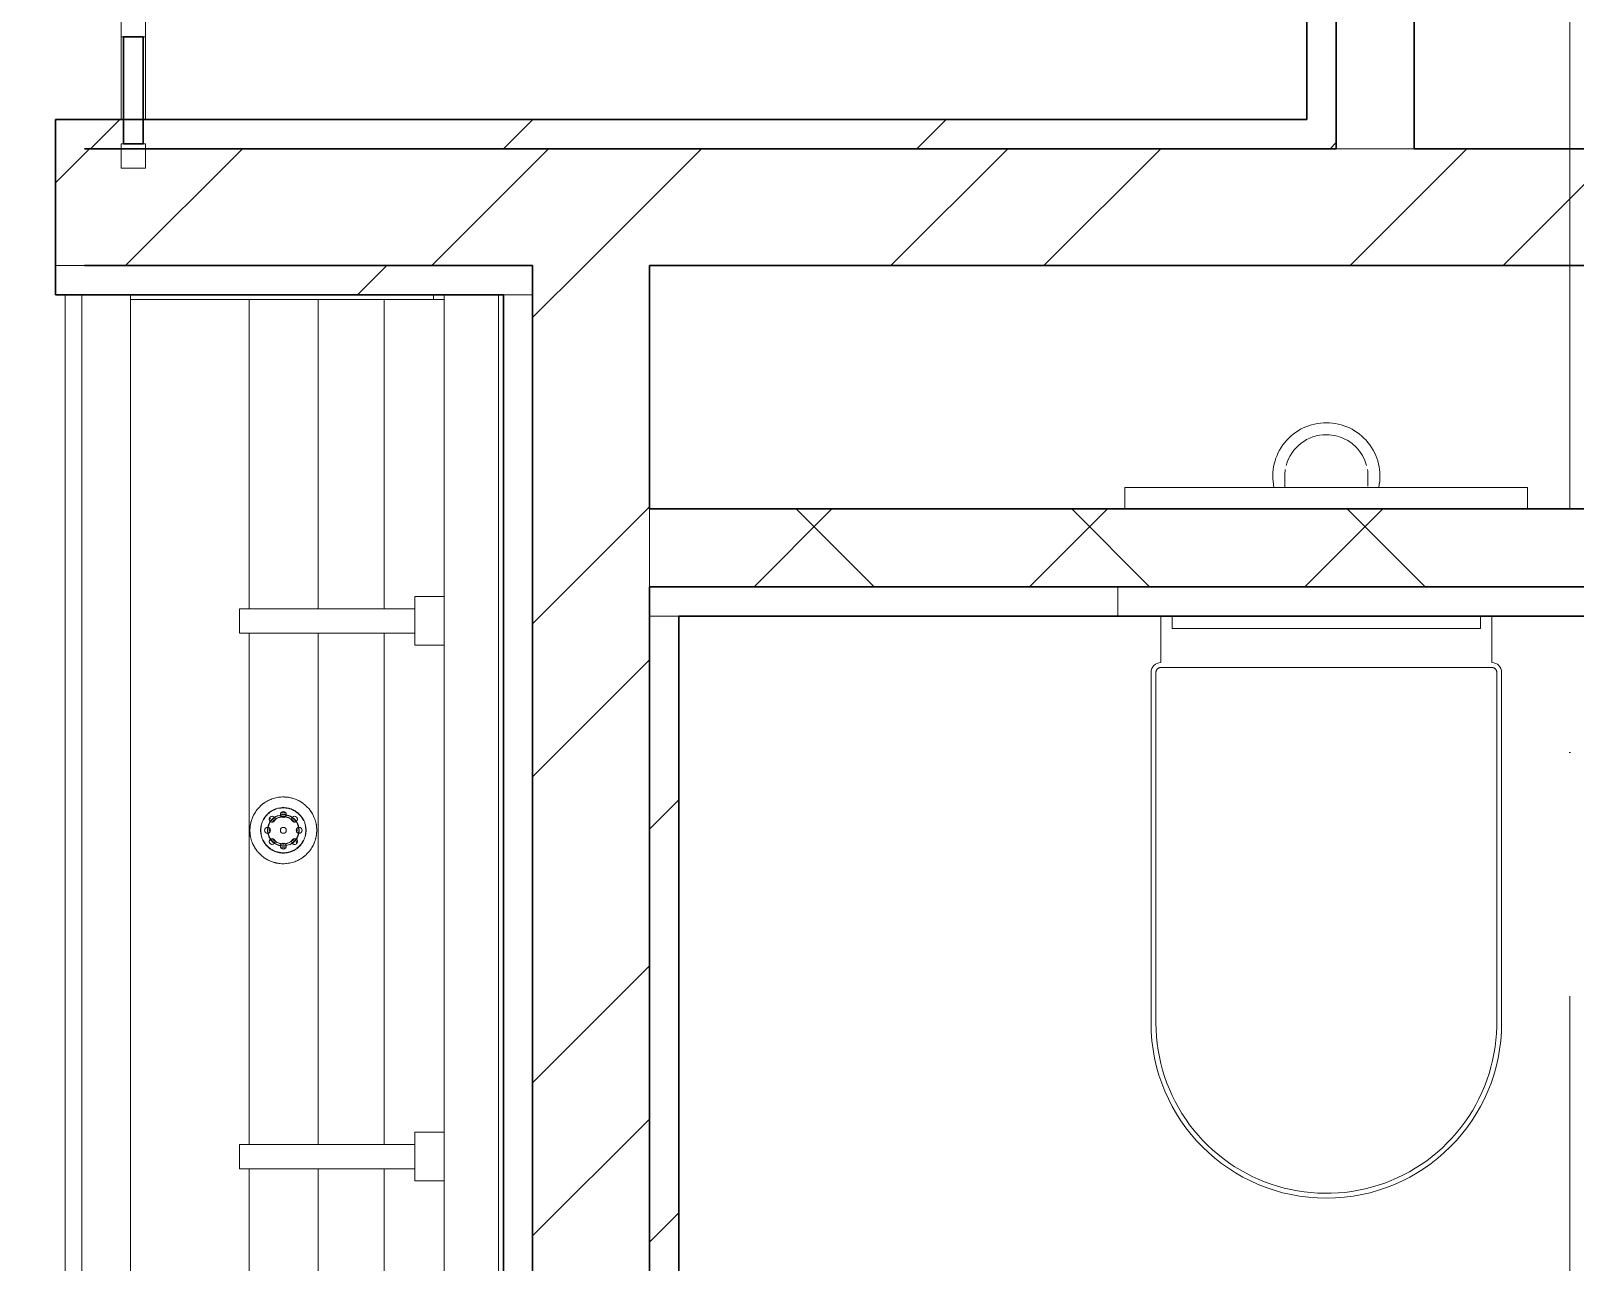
# Model space of a CAD drawing. Header units: millimetres. Extents: x -259809 to 472825, y -397243 to 31861.
# Drawn here: x -50036 to -48450, y -363106 to -361841 of the extents above; entities that cross this region are included whole.
import ezdxf

# ---------------------------------------------------------------- set-up
doc = ezdxf.new("R2010")
doc.units = ezdxf.units.MM
doc.linetypes.add('ADSK_Линия сетки', pattern=[25, 20, -2.5, 0, -2.5])
for name, color, linetype, lineweight in [('Витраж', 252, 'Continuous', 9), ('лс', 5, 'Continuous', 30), ('Оси', 252, 'Continuous', 9), ('Сантехника', 252, 'Continuous', 18), ('Стены наружные', 252, 'Continuous', 18), ('Стены разрез', 7, 'Continuous', 30), ('Стены штриховка', 7, 'Continuous', 9)]:
    doc.layers.add(name, color=color, linetype=linetype, lineweight=lineweight)

# ---------------------------------------------------------------- blocks, each defined once
blk = doc.blocks.new('1 этаж')
at = {"layer": 'Витраж', "color": 251, "lineweight": 18, "true_color": 0x636466, "extrusion": (0, 0, -1)}
for p, q in [((-49943.3, -9135.3), (-49943.3, -9160.3)), ((-49918.3, -9160.3), (-49918.3, -9135.3)), ((-49943.3, -9160.3), (-49918.3, -9160.3))]:
    blk.add_line(p, q, dxfattribs=at)
at = {"layer": 'Витраж', "color": 251, "true_color": 0x636466}
for p, q in [((-49943.3, -9160.3), (-49943.3, -9245.3)), ((-49918.3, -9160.3), (-49918.3, -9245.3))]:
    blk.add_line(p, q, dxfattribs=at)
at = {"layer": 'Витраж', "color": 251, "lineweight": 18, "true_color": 0x636466}
for p, q in [((-49918.3, -9270.3), (-49943.3, -9270.3)), ((-49943.3, -9270.3), (-49943.3, -9295.3)), ((-49918.3, -9295.3), (-49918.3, -9270.3)), ((-49943.3, -9295.3), (-49918.3, -9295.3))]:
    blk.add_line(p, q, dxfattribs=at)
at = {"layer": 'Оси', "color": 251, "linetype": 'ADSK_Линия сетки', "ltscale": 100, "true_color": 0x636466}
blk.add_line((-48455.8, -2645.3), (-48455.8, -33771.4), dxfattribs=at)
at = {"layer": 'Сантехника', "color": 251, "true_color": 0x636466}
for p, q in [((-50000.8, -9425.3), (-50000.8, -11195.3)), ((-49983.8, -9425.3), (-49983.8, -11195.3)), ((-49933.8, -9430.3), (-49933.8, -9425.3)), ((-49933.8, -9430.3), (-49933.8, -11190.3)), ((-49622.7, -9430.3), (-49933.8, -9430.3)), ((-49811.9, -9430.3), (-49811.9, -9747.8)), ((-49741.2, -9430.3), (-49741.2, -9747.8)), ((-49673.2, -9430.3), (-49673.2, -9747.9)), ((-49622.7, -9425.3), (-49622.7, -9430.3)), ((-49614.2, -9430.3), (-49622.7, -9430.3)), ((-49614.2, -9430.3), (-49611.8, -9430.3)), ((-49611.8, -9425.3), (-49611.8, -9430.3)), ((-49611.8, -9430.3), (-49611.8, -9425.3)), ((-49611.8, -9430.3), (-49611.8, -11190.3)), ((-49555.8, -9425.3), (-49555.8, -11195.3)), ((-49611.8, -9735.3), (-49641.8, -9735.3)), ((-49641.8, -9735.3), (-49641.8, -9785.3)), ((-49641.8, -9747.8), (-49821.8, -9747.8)), ((-49821.8, -9747.8), (-49821.8, -9772.8)), ((-48875.8, -9755.3), (-48875.8, -9803.1)), ((-48864, -9768.1), (-48864, -9755.3)), ((-48547.6, -9755.3), (-48547.6, -9768.1)), ((-48535.8, -9803.1), (-48535.8, -9755.3)), ((-49821.8, -9772.8), (-49641.8, -9772.8)), ((-49811.9, -9772.8), (-49811.9, -10297.8)), ((-49741.2, -9772.8), (-49741.2, -10297.8)), ((-49673.2, -9772.7), (-49673.2, -10297.9)), ((-48547.6, -9768.1), (-48864, -9768.1)), ((-49641.8, -9785.3), (-49611.8, -9785.3)), ((-48885.8, -9813.1), (-48885.8, -10173.1)), ((-48880.8, -9813.1), (-48880.8, -10173.1)), ((-48535.8, -9808.1), (-48875.8, -9808.1)), ((-48530.8, -10173.1), (-48530.8, -9813.1)), ((-48525.8, -10173.1), (-48525.8, -9813.1)), ((-49611.8, -10285.3), (-49641.8, -10285.3)), ((-49641.8, -10285.3), (-49641.8, -10335.3)), ((-49641.8, -10297.8), (-49821.8, -10297.8)), ((-49821.8, -10297.8), (-49821.8, -10322.8)), ((-49821.8, -10322.8), (-49641.8, -10322.8)), ((-49811.9, -10322.8), (-49811.9, -10847.8)), ((-49741.2, -10322.8), (-49741.2, -10847.8)), ((-49673.2, -10322.7), (-49673.2, -10847.9)), ((-49641.8, -10335.3), (-49611.8, -10335.3))]:
    blk.add_line(p, q, dxfattribs=at)
at = {"layer": 'Сантехника', "color": 251, "lineweight": 9, "true_color": 0x636466}
for p, q in [((-48912.6, -9623.1), (-48912.6, -9645.3)), ((-48887.6, -9623.1), (-48912.6, -9623.1)), ((-48887.6, -9623.1), (-48524.1, -9623.1)), ((-48499.1, -9623.1), (-48524.1, -9623.1)), ((-48499.1, -9645.3), (-48499.1, -9623.1))]:
    blk.add_line(p, q, dxfattribs=at)
at = {"layer": 'Сантехника', "color": 251, "lineweight": 9, "true_color": 0x636466, "flags": 128}
for points in [[(-48748.5, -9611.7), (-48748.5, -9611.7), (-48748.5, -9611.8), (-48748.5, -9612), (-48748.5, -9612.3), (-48748.5, -9612.6), (-48748.5, -9613), (-48748.5, -9613.4), (-48748.5, -9614), (-48748.5, -9614.6), (-48748.5, -9615.2), (-48748.5, -9616), (-48748.5, -9616.8), (-48748.5, -9617.6), (-48748.5, -9618.6), (-48748.5, -9619.5), (-48748.5, -9620.6), (-48748.5, -9621.7), (-48748.5, -9622.9)], [(-48663.1, -9622), (-48663.1, -9620.9), (-48663.1, -9619.8), (-48663.1, -9618.8), (-48663.1, -9617.9), (-48663.1, -9617), (-48663.1, -9616.2), (-48663.1, -9615.4), (-48663.1, -9614.7), (-48663.1, -9614.1), (-48663.1, -9613.6), (-48663.1, -9613.1), (-48663.1, -9612.7), (-48663.1, -9612.3), (-48663.1, -9612.1), (-48663.1, -9611.9), (-48663.1, -9611.7), (-48663.1, -9611.7), (-48663.1, -9611.7)]]:
    blk.add_lwpolyline(points, dxfattribs=at)
at = {"layer": 'Сантехника', "color": 251, "true_color": 0x636466, "flags": 128}
for points in [[(-48875.8, -9808.1), (-48876, -9808.1), (-48876.2, -9808.1), (-48876.4, -9808.2), (-48876.6, -9808.2), (-48876.8, -9808.2), (-48877, -9808.3), (-48877.2, -9808.3), (-48877.4, -9808.4), (-48877.6, -9808.5), (-48877.7, -9808.5), (-48877.9, -9808.6), (-48878.1, -9808.7), (-48878.3, -9808.8), (-48878.5, -9808.9), (-48878.6, -9809), (-48878.8, -9809.1), (-48878.9, -9809.2), (-48879.1, -9809.4), (-48879.2, -9809.5), (-48879.4, -9809.6), (-48879.5, -9809.8), (-48879.7, -9809.9), (-48879.8, -9810.1), (-48879.9, -9810.3), (-48880, -9810.4), (-48880.1, -9810.6), (-48880.2, -9810.8), (-48880.3, -9811), (-48880.4, -9811.1), (-48880.5, -9811.3), (-48880.5, -9811.5), (-48880.6, -9811.7), (-48880.6, -9811.9), (-48880.7, -9812.1), (-48880.7, -9812.3), (-48880.8, -9812.5), (-48880.8, -9812.7), (-48880.8, -9812.9), (-48880.8, -9813.1), (-48880.8, -9813.1)], [(-48530.8, -9813.1), (-48530.8, -9812.9), (-48530.8, -9812.7), (-48530.8, -9812.5), (-48530.9, -9812.3), (-48530.9, -9812.1), (-48530.9, -9811.9), (-48531, -9811.8), (-48531.1, -9811.6), (-48531.1, -9811.4), (-48531.2, -9811.2), (-48531.3, -9811), (-48531.4, -9810.8), (-48531.5, -9810.6), (-48531.6, -9810.5), (-48531.7, -9810.3), (-48531.8, -9810.1), (-48531.9, -9810), (-48532, -9809.8), (-48532.2, -9809.7), (-48532.3, -9809.5), (-48532.5, -9809.4), (-48532.6, -9809.3), (-48532.8, -9809.2), (-48532.9, -9809), (-48533.1, -9808.9), (-48533.3, -9808.8), (-48533.4, -9808.7), (-48533.6, -9808.6), (-48533.8, -9808.5), (-48534, -9808.5), (-48534.2, -9808.4), (-48534.4, -9808.3), (-48534.6, -9808.3), (-48534.8, -9808.2), (-48535, -9808.2), (-48535.1, -9808.2), (-48535.3, -9808.2), (-48535.5, -9808.1), (-48535.7, -9808.1), (-48535.8, -9808.1)], [(-49742.5, -9975.3), (-49742.5, -9973.9), (-49742.6, -9972.6), (-49742.7, -9971.2), (-49742.9, -9969.8), (-49743.2, -9968.5), (-49743.5, -9967.2), (-49743.8, -9965.8), (-49744.2, -9964.5), (-49744.7, -9963.2), (-49745.2, -9962), (-49745.8, -9960.7), (-49746.4, -9959.5), (-49747, -9958.3), (-49747.7, -9957.1), (-49748.5, -9955.9), (-49749.3, -9954.8), (-49750.1, -9953.7), (-49751, -9952.7), (-49751.9, -9951.7), (-49752.9, -9950.7), (-49753.9, -9949.8), (-49754.9, -9948.9), (-49756, -9948), (-49757.1, -9947.2), (-49758.3, -9946.5), (-49759.4, -9945.7), (-49760.6, -9945.1), (-49761.9, -9944.4), (-49763.1, -9943.9), (-49764.4, -9943.3), (-49765.7, -9942.9), (-49767, -9942.5), (-49768.3, -9942.1), (-49769.6, -9941.8), (-49771, -9941.5), (-49772.3, -9941.3), (-49773.7, -9941.2), (-49775.1, -9941.1), (-49776.4, -9941), (-49777.8, -9941), (-49779.2, -9941.1), (-49780.5, -9941.2), (-49781.9, -9941.4), (-49783.3, -9941.6), (-49784.6, -9941.9), (-49785.9, -9942.2), (-49787.2, -9942.6), (-49788.5, -9943.1), (-49789.8, -9943.6), (-49791.1, -9944.1), (-49792.3, -9944.7), (-49793.5, -9945.4), (-49794.7, -9946.1), (-49795.9, -9946.8), (-49797, -9947.6), (-49798.1, -9948.4), (-49799.1, -9949.3), (-49800.2, -9950.2), (-49801.1, -9951.2), (-49802.1, -9952.1), (-49803, -9953.2), (-49803.9, -9954.2), (-49804.7, -9955.3), (-49805.5, -9956.5), (-49806.2, -9957.6), (-49806.9, -9958.8), (-49807.5, -9960), (-49808.1, -9961.3), (-49808.6, -9962.5), (-49809.1, -9963.8), (-49809.6, -9965.1), (-49809.9, -9966.4), (-49810.3, -9967.8), (-49810.5, -9969.1), (-49810.8, -9970.5), (-49810.9, -9971.8), (-49811, -9973.2), (-49811.1, -9974.6), (-49811.1, -9975.3)], [(-49800.1, -9975.3), (-49800.1, -9974.4), (-49800, -9973.5), (-49799.9, -9972.5), (-49799.8, -9971.6), (-49799.6, -9970.7), (-49799.4, -9969.8), (-49799.2, -9968.9), (-49798.9, -9968), (-49798.6, -9967.1), (-49798.3, -9966.2), (-49797.9, -9965.4), (-49797.5, -9964.6), (-49797, -9963.7), (-49796.5, -9962.9), (-49796, -9962.2), (-49795.5, -9961.4), (-49794.9, -9960.7), (-49794.3, -9959.9), (-49793.7, -9959.3), (-49793, -9958.6), (-49792.4, -9958), (-49791.6, -9957.4), (-49790.9, -9956.8), (-49790.2, -9956.2), (-49789.4, -9955.7), (-49788.6, -9955.2), (-49787.8, -9954.8), (-49787, -9954.3), (-49786.1, -9954), (-49785.2, -9953.6), (-49784.4, -9953.3), (-49783.5, -9953), (-49782.6, -9952.7), (-49781.7, -9952.5), (-49780.8, -9952.4), (-49779.8, -9952.2), (-49778.9, -9952.1), (-49778, -9952), (-49777.1, -9952), (-49776.1, -9952), (-49775.2, -9952.1), (-49774.3, -9952.2), (-49773.3, -9952.3), (-49772.4, -9952.4), (-49771.5, -9952.6), (-49770.6, -9952.9), (-49769.7, -9953.1), (-49768.8, -9953.4), (-49768, -9953.8), (-49767.1, -9954.1), (-49766.3, -9954.5), (-49765.4, -9955), (-49764.6, -9955.4), (-49763.9, -9955.9), (-49763.1, -9956.5), (-49762.3, -9957), (-49761.6, -9957.6), (-49760.9, -9958.3), (-49760.3, -9958.9), (-49759.6, -9959.6), (-49759, -9960.3), (-49758.4, -9961), (-49757.9, -9961.7), (-49757.3, -9962.5), (-49756.8, -9963.3), (-49756.4, -9964.1), (-49755.9, -9964.9), (-49755.5, -9965.8), (-49755.2, -9966.6), (-49754.8, -9967.5), (-49754.6, -9968.4), (-49754.3, -9969.3), (-49754.1, -9970.2), (-49753.9, -9971.1), (-49753.7, -9972), (-49753.6, -9973), (-49753.5, -9973.9), (-49753.5, -9974.8), (-49753.5, -9975.3)], [(-49797.2, -9964.7), (-49796.8, -9963.9), (-49796.3, -9963.1), (-49795.8, -9962.3), (-49795.3, -9961.6), (-49794.7, -9960.8), (-49794.1, -9960.1), (-49793.5, -9959.4), (-49792.9, -9958.8), (-49792.2, -9958.2), (-49791.5, -9957.6), (-49790.8, -9957)], [(-49790, -9956.4), (-49789.2, -9955.9), (-49788.5, -9955.4), (-49787.7, -9955), (-49786.8, -9954.6), (-49786, -9954.2), (-49785.1, -9953.8), (-49784.3, -9953.5)], [(-49784.8, -9953.4), (-49785.6, -9953.8), (-49786.5, -9954.1), (-49787.3, -9954.5)], [(-49780.7, -9952.6), (-49779.8, -9952.5), (-49778.9, -9952.4), (-49778, -9952.3), (-49777.1, -9952.3), (-49776.1, -9952.3), (-49775.2, -9952.3), (-49774.3, -9952.4), (-49773.4, -9952.5), (-49772.5, -9952.7), (-49771.6, -9952.9), (-49770.7, -9953.1), (-49769.8, -9953.4), (-49768.9, -9953.7), (-49768.1, -9954), (-49767.2, -9954.4), (-49766.4, -9954.8), (-49765.6, -9955.2), (-49764.8, -9955.7), (-49764, -9956.2), (-49763.2, -9956.7), (-49762.5, -9957.2), (-49761.8, -9957.8), (-49761.1, -9958.4), (-49760.4, -9959.1), (-49759.8, -9959.8), (-49759.2, -9960.4), (-49758.6, -9961.2), (-49758.1, -9961.9), (-49757.6, -9962.7), (-49757.1, -9963.4), (-49756.6, -9964.2)], [(-49765.8, -9954.8), (-49766.7, -9954.3), (-49767.5, -9954), (-49768.4, -9953.6), (-49769.2, -9953.3), (-49770.1, -9953), (-49771, -9952.7), (-49771.9, -9952.5), (-49772.8, -9952.4), (-49773.8, -9952.2)], [(-49799.7, -9971.1), (-49799.9, -9972), (-49800, -9973), (-49800.1, -9973.9), (-49800.1, -9974.8), (-49800.1, -9975.3)], [(-49799.8, -9975.3), (-49799.8, -9974.4), (-49799.8, -9973.5), (-49799.7, -9972.6), (-49799.5, -9971.6), (-49799.4, -9970.7), (-49799.2, -9969.8)], [(-49793.3, -9958.9), (-49794, -9959.6), (-49794.6, -9960.3), (-49795.2, -9961), (-49795.7, -9961.7), (-49796.3, -9962.5), (-49796.8, -9963.3), (-49797.2, -9964.1)], [(-49793, -9975.3), (-49793, -9974.7), (-49792.9, -9974), (-49792.9, -9973.4), (-49792.8, -9972.7), (-49792.7, -9972.1), (-49792.5, -9971.5), (-49792.4, -9970.8), (-49792.2, -9970.2), (-49792, -9969.6), (-49791.7, -9969), (-49791.5, -9968.4), (-49791.2, -9967.8), (-49790.9, -9967.3), (-49790.5, -9966.7), (-49790.2, -9966.2), (-49789.8, -9965.6), (-49789.4, -9965.1), (-49789, -9964.6), (-49788.5, -9964.2), (-49788.1, -9963.7), (-49787.6, -9963.2), (-49787.1, -9962.8), (-49786.6, -9962.4), (-49786.1, -9962), (-49785.6, -9961.7)], [(-49780.2, -9959.5), (-49779.6, -9959.3), (-49778.9, -9959.3), (-49778.3, -9959.2), (-49777.6, -9959.1), (-49777, -9959.1), (-49776.3, -9959.1), (-49775.7, -9959.2), (-49775, -9959.2), (-49774.4, -9959.3), (-49773.8, -9959.4)], [(-49767.8, -9961.8), (-49767.3, -9962.2), (-49766.8, -9962.6), (-49766.3, -9963), (-49765.8, -9963.5), (-49765.3, -9963.9), (-49764.9, -9964.4), (-49764.4, -9964.9), (-49764, -9965.4), (-49763.6, -9965.9), (-49763.3, -9966.4), (-49762.9, -9967), (-49762.6, -9967.5), (-49762.3, -9968.1), (-49762, -9968.7), (-49761.8, -9969.3), (-49761.5, -9969.9), (-49761.3, -9970.5), (-49761.2, -9971.1), (-49761, -9971.8), (-49760.9, -9972.4), (-49760.8, -9973), (-49760.7, -9973.7), (-49760.6, -9974.3), (-49760.6, -9975), (-49760.6, -9975.3)], [(-49756.6, -9963.7), (-49757.1, -9962.9), (-49757.6, -9962.2), (-49758.1, -9961.4), (-49758.7, -9960.7), (-49759.3, -9959.9), (-49759.9, -9959.3), (-49760.6, -9958.6)], [(-49754.3, -9970.2), (-49754.1, -9971.2), (-49754, -9972.1), (-49753.9, -9973), (-49753.8, -9973.9), (-49753.8, -9974.8), (-49753.8, -9975.3)], [(-49753.5, -9975.3), (-49753.5, -9974.4), (-49753.6, -9973.5), (-49753.7, -9972.5), (-49753.8, -9971.6)], [(-49811.1, -9975.3), (-49811.1, -9976.7), (-49811, -9978.1), (-49810.9, -9979.4), (-49810.7, -9980.8), (-49810.4, -9982.1), (-49810.1, -9983.5), (-49809.8, -9984.8), (-49809.4, -9986.1), (-49808.9, -9987.4), (-49808.4, -9988.7), (-49807.8, -9989.9), (-49807.2, -9991.2), (-49806.6, -9992.4), (-49805.9, -9993.5), (-49805.1, -9994.7), (-49804.3, -9995.8), (-49803.5, -9996.9), (-49802.6, -9997.9), (-49801.7, -9998.9), (-49800.7, -9999.9), (-49799.7, -10000.9), (-49798.7, -10001.7), (-49797.6, -10002.6), (-49796.5, -10003.4), (-49795.3, -10004.2), (-49794.2, -10004.9), (-49793, -10005.6), (-49791.7, -10006.2), (-49790.5, -10006.8), (-49789.2, -10007.3), (-49787.9, -10007.8), (-49786.6, -10008.2), (-49785.3, -10008.5), (-49784, -10008.9), (-49782.6, -10009.1), (-49781.3, -10009.3), (-49779.9, -10009.5), (-49778.5, -10009.6), (-49777.2, -10009.6), (-49775.8, -10009.6), (-49774.4, -10009.5), (-49773.1, -10009.4), (-49771.7, -10009.2), (-49770.4, -10009), (-49769, -10008.7), (-49767.7, -10008.4), (-49766.4, -10008), (-49765.1, -10007.5), (-49763.8, -10007), (-49762.5, -10006.5), (-49761.3, -10005.9), (-49760.1, -10005.3), (-49758.9, -10004.6), (-49757.7, -10003.8), (-49756.6, -10003), (-49755.5, -10002.2), (-49754.5, -10001.3), (-49753.4, -10000.4), (-49752.5, -9999.5), (-49751.5, -9998.5), (-49750.6, -9997.5), (-49749.7, -9996.4), (-49748.9, -9995.3), (-49748.1, -9994.2), (-49747.4, -9993), (-49746.7, -9991.8), (-49746.1, -9990.6), (-49745.5, -9989.3), (-49745, -9988.1), (-49744.5, -9986.8), (-49744, -9985.5), (-49743.7, -9984.2), (-49743.3, -9982.9), (-49743.1, -9981.5), (-49742.8, -9980.2), (-49742.7, -9978.8), (-49742.6, -9977.4), (-49742.5, -9976.1), (-49742.5, -9975.3)], [(-49800.1, -9975.3), (-49800.1, -9976.2), (-49800, -9977.2), (-49799.9, -9978.1), (-49799.8, -9979)], [(-49753.5, -9975.3), (-49753.5, -9976.2), (-49753.6, -9977.2), (-49753.7, -9978.1), (-49753.8, -9979), (-49754, -9979.9), (-49754.2, -9980.9), (-49754.4, -9981.8), (-49754.7, -9982.6), (-49755, -9983.5), (-49755.3, -9984.4), (-49755.7, -9985.2), (-49756.1, -9986.1), (-49756.6, -9986.9), (-49757.1, -9987.7), (-49757.6, -9988.5), (-49758.1, -9989.2), (-49758.7, -9990), (-49759.3, -9990.7), (-49759.9, -9991.4), (-49760.6, -9992), (-49761.2, -9992.7), (-49762, -9993.3), (-49762.7, -9993.9), (-49763.4, -9994.4), (-49764.2, -9994.9), (-49765, -9995.4), (-49765.8, -9995.9), (-49766.7, -9996.3), (-49767.5, -9996.7), (-49768.4, -9997), (-49769.2, -9997.3), (-49770.1, -9997.6), (-49771, -9997.9), (-49771.9, -9998.1), (-49772.8, -9998.3), (-49773.8, -9998.4), (-49774.7, -9998.5), (-49775.6, -9998.6), (-49776.5, -9998.6), (-49777.5, -9998.6), (-49778.4, -9998.6), (-49779.3, -9998.5), (-49780.3, -9998.4), (-49781.2, -9998.2), (-49782.1, -9998), (-49783, -9997.8), (-49783.9, -9997.5), (-49784.8, -9997.2), (-49785.6, -9996.9), (-49786.5, -9996.5), (-49787.3, -9996.1), (-49788.2, -9995.7), (-49789, -9995.2), (-49789.7, -9994.7), (-49790.5, -9994.2), (-49791.3, -9993.6), (-49792, -9993), (-49792.7, -9992.4), (-49793.3, -9991.7), (-49794, -9991.1), (-49794.6, -9990.4), (-49795.2, -9989.6), (-49795.7, -9988.9), (-49796.3, -9988.1), (-49796.8, -9987.3), (-49797.2, -9986.5), (-49797.7, -9985.7), (-49798.1, -9984.8), (-49798.4, -9984), (-49798.8, -9983.1), (-49799, -9982.2), (-49799.3, -9981.3), (-49799.5, -9980.4), (-49799.7, -9979.5), (-49799.9, -9978.6), (-49800, -9977.7), (-49800.1, -9976.7), (-49800.1, -9975.8), (-49800.1, -9975.3)], [(-49799.3, -9980.4), (-49799.5, -9979.5), (-49799.6, -9978.6), (-49799.7, -9977.6), (-49799.8, -9976.7), (-49799.8, -9975.8), (-49799.8, -9975.3)], [(-49763.6, -9994.2), (-49764.4, -9994.7), (-49765.1, -9995.2), (-49765.9, -9995.6), (-49766.8, -9996), (-49767.6, -9996.4), (-49768.5, -9996.8), (-49769.3, -9997.1), (-49770.2, -9997.4), (-49771.1, -9997.6), (-49772, -9997.8), (-49772.9, -9998), (-49773.8, -9998.2), (-49774.7, -9998.3), (-49775.6, -9998.3), (-49776.6, -9998.3), (-49777.5, -9998.3), (-49778.4, -9998.3), (-49779.3, -9998.2), (-49780.2, -9998.1), (-49781.1, -9997.9), (-49782, -9997.7), (-49782.9, -9997.5), (-49783.8, -9997.3), (-49784.7, -9997), (-49785.5, -9996.6), (-49786.4, -9996.3), (-49787.2, -9995.9), (-49788, -9995.4), (-49788.8, -9995), (-49789.6, -9994.5), (-49790.4, -9993.9), (-49791.1, -9993.4), (-49791.8, -9992.8), (-49792.5, -9992.2), (-49793.2, -9991.5), (-49793.8, -9990.9), (-49794.4, -9990.2), (-49795, -9989.5), (-49795.5, -9988.7), (-49796.1, -9988), (-49796.5, -9987.2), (-49797, -9986.4)], [(-49797, -9986.9), (-49796.5, -9987.7), (-49796, -9988.5), (-49795.5, -9989.2), (-49794.9, -9990), (-49794.3, -9990.7), (-49793.7, -9991.4), (-49793, -9992)], [(-49785.8, -9988.8), (-49786.3, -9988.4), (-49786.9, -9988), (-49787.4, -9987.6), (-49787.8, -9987.2), (-49788.3, -9986.7), (-49788.7, -9986.3), (-49789.2, -9985.8), (-49789.6, -9985.3), (-49790, -9984.7), (-49790.3, -9984.2), (-49790.7, -9983.7), (-49791, -9983.1), (-49791.3, -9982.5), (-49791.6, -9981.9), (-49791.8, -9981.3), (-49792.1, -9980.7), (-49792.3, -9980.1), (-49792.5, -9979.5), (-49792.6, -9978.9), (-49792.7, -9978.2), (-49792.8, -9977.6), (-49792.9, -9977), (-49793, -9976.3), (-49793, -9975.7), (-49793, -9975.3)], [(-49760.6, -9975.3), (-49760.6, -9976), (-49760.7, -9976.6), (-49760.7, -9977.3), (-49760.8, -9977.9), (-49760.9, -9978.5), (-49761.1, -9979.2), (-49761.2, -9979.8), (-49761.4, -9980.4), (-49761.6, -9981), (-49761.9, -9981.6), (-49762.1, -9982.2), (-49762.4, -9982.8), (-49762.7, -9983.4), (-49763.1, -9983.9), (-49763.4, -9984.5), (-49763.8, -9985), (-49764.2, -9985.5), (-49764.6, -9986), (-49765.1, -9986.5), (-49765.5, -9986.9), (-49766, -9987.4), (-49766.5, -9987.8), (-49767, -9988.2), (-49767.5, -9988.6), (-49768, -9988.9)], [(-49756.4, -9986), (-49756.8, -9986.8), (-49757.3, -9987.6), (-49757.8, -9988.3), (-49758.3, -9989.1), (-49758.9, -9989.8), (-49759.5, -9990.5), (-49760.1, -9991.2), (-49760.8, -9991.8), (-49761.4, -9992.5), (-49762.1, -9993.1), (-49762.8, -9993.6)], [(-49760.3, -9991.7), (-49759.6, -9991.1), (-49759, -9990.4), (-49758.4, -9989.6), (-49757.9, -9988.9), (-49757.3, -9988.1), (-49756.8, -9987.3), (-49756.4, -9986.5)], [(-49753.8, -9975.3), (-49753.8, -9976.2), (-49753.8, -9977.2), (-49753.9, -9978.1), (-49754.1, -9979), (-49754.2, -9979.9), (-49754.4, -9980.8)], [(-49753.9, -9979.5), (-49753.7, -9978.6), (-49753.6, -9977.7), (-49753.5, -9976.7), (-49753.5, -9975.8), (-49753.5, -9975.3)], [(-49787.8, -9995.9), (-49787, -9996.3), (-49786.1, -9996.7), (-49785.2, -9997), (-49784.4, -9997.3), (-49783.5, -9997.6), (-49782.6, -9997.9), (-49781.7, -9998.1), (-49780.8, -9998.3), (-49779.8, -9998.4)], [(-49773.4, -9991.2), (-49774, -9991.3), (-49774.7, -9991.4), (-49775.3, -9991.4), (-49776, -9991.5), (-49776.6, -9991.5), (-49777.3, -9991.5), (-49777.9, -9991.5), (-49778.6, -9991.4), (-49779.2, -9991.3), (-49779.8, -9991.2)], [(-49773.3, -9998.4), (-49772.4, -9998.2), (-49771.5, -9998), (-49770.6, -9997.8), (-49769.7, -9997.5), (-49768.8, -9997.2), (-49768, -9996.9), (-49767.1, -9996.5), (-49766.3, -9996.1)], [(-48880.8, -10173.1), (-48880.7, -10180.1), (-48880.2, -10187.1), (-48879.5, -10194.1), (-48878.6, -10201), (-48877.3, -10207.9), (-48875.8, -10214.7), (-48874, -10221.5), (-48871.9, -10228.2), (-48869.6, -10234.8), (-48867, -10241.3), (-48864.1, -10247.7), (-48861, -10253.9), (-48857.7, -10260.1), (-48854.1, -10266.1), (-48850.2, -10271.9), (-48846.2, -10277.6), (-48841.9, -10283.2), (-48837.4, -10288.5), (-48832.6, -10293.7), (-48827.7, -10298.7), (-48822.6, -10303.4), (-48817.3, -10308), (-48811.8, -10312.4), (-48806.2, -10316.5), (-48800.4, -10320.4), (-48794.4, -10324.1), (-48788.3, -10327.5), (-48782, -10330.7), (-48775.7, -10333.6), (-48769.2, -10336.2), (-48762.6, -10338.6), (-48756, -10340.8), (-48749.2, -10342.7), (-48742.4, -10344.3), (-48735.5, -10345.6), (-48728.6, -10346.6), (-48721.7, -10347.4), (-48714.7, -10347.9), (-48707.7, -10348.1), (-48700.7, -10348.1), (-48693.7, -10347.7), (-48686.7, -10347.1), (-48679.8, -10346.2), (-48672.9, -10345), (-48666, -10343.6), (-48659.3, -10341.8), (-48652.5, -10339.8), (-48645.9, -10337.6), (-48639.4, -10335), (-48633, -10332.3), (-48626.7, -10329.2), (-48620.5, -10325.9), (-48614.5, -10322.4), (-48608.6, -10318.6), (-48602.8, -10314.6), (-48597.2, -10310.4), (-48591.8, -10305.9), (-48586.6, -10301.3), (-48581.6, -10296.4), (-48576.8, -10291.3), (-48572.1, -10286.1), (-48567.7, -10280.6), (-48563.5, -10275), (-48559.6, -10269.3), (-48555.8, -10263.3), (-48552.4, -10257.3), (-48549.1, -10251.1), (-48546.1, -10244.7), (-48543.4, -10238.3), (-48540.9, -10231.8), (-48538.7, -10225.1), (-48536.8, -10218.4), (-48535.1, -10211.6), (-48533.7, -10204.7), (-48532.6, -10197.8), (-48531.7, -10190.9), (-48531.1, -10183.9), (-48530.8, -10176.9), (-48530.8, -10173.1)]]:
    blk.add_lwpolyline(points, dxfattribs=at)
at = {"layer": 'Сантехника', "color": 251, "lineweight": 9, "true_color": 0x636466}
for radius, start, end in [(55, 90, 192.0258), (55, 347.9742, 90), (42.7, 90, 165), (42.7, 75, 90), (42.7, 15, 73.8853), (42.7, 170.8699, 180), (42.7, 357.2428, 9.4986), (42.7, 177.9172, 180), (42.7, 182.2417, 184.1976), (42.7, 0, 2.5338)]:
    blk.add_arc((-48705.8, -9611.7), radius, start, end, dxfattribs=at)
at = {"layer": 'Сантехника', "color": 251, "true_color": 0x636466}
for centre, radius, start, end in [((-48875.8, -9813.1), 10, 90, 180), ((-48875.8, -9813.1), 5, 150, 180), ((-48875.8, -9813.1), 5, 150, 180), ((-48875.8, -9813.1), 5, 150, 165), ((-48875.8, -9813.1), 5, 90, 120), ((-48875.8, -9813.1), 5, 90, 120), ((-48875.8, -9813.1), 5, 90, 120), ((-48535.8, -9813.1), 10, 0, 90), ((-48535.8, -9813.1), 5, 60, 90), ((-48535.8, -9813.1), 5, 60, 90), ((-48535.8, -9813.1), 5, 60, 90), ((-48535.8, -9813.1), 5, 0, 30), ((-48535.8, -9813.1), 5, 0, 30), ((-48535.8, -9813.1), 5, 15, 30), ((-49776.8, -9975.3), 34.3, 81.2405, 94.5295), ((-49776.8, -9975.3), 34.3, 75.5624, 79.0767), ((-49776.8, -9975.3), 34.3, 145.0376, 161.2102), ((-49776.8, -9975.3), 34.3, 133.5244, 136.5478), ((-49776.8, -9975.3), 34.3, 112.2071, 130.7179), ((-49776.8, -9959.1), 3, 0, 180), ((-49776.8, -9959.1), 3, 0, 180), ((-49776.8, -9975.3), 18.1, 83.5568, 96.4432), ((-49776.8, -9975.3), 34.3, 56.5875, 72.8932), ((-49776.8, -9975.3), 34.3, 20.4173, 38.2302), ((-49776.8, -9975.3), 34.3, 170.2639, 180), ((-49776.8, -9975.3), 34.3, 164.3157, 167.198), ((-49776.8, -9975.3), 23, 144, 154.1058), ((-49793, -9975.3), 3, 90, 180), ((-49793, -9975.3), 3, 90, 105), ((-49776.8, -9975.3), 16.2, 158.4339, 180), ((-49793, -9975.3), 3, 30, 90), ((-49793, -9975.3), 3, 0, 90), ((-49776.8, -9975.3), 15.9, 0, 180), ((-49788.3, -9963.9), 3, 45, 225), ((-49788.3, -9963.9), 3, 135, 195), ((-49776.8, -9975.3), 18.1, 136.1528, 141.4432), ((-49788.3, -9963.9), 3, 210, 225), ((-49776.8, -9975.3), 14.1, 173.2684, 180), ((-49788.3, -9963.9), 3, 225, 45), ((-49788.3, -9963.9), 3, 225, 285), ((-49788.3, -9963.9), 3, 90, 120), ((-49776.8, -9975.3), 16.2, 110.5449, 140.552), ((-49776.8, -9975.3), 14.1, 136.2949, 141.7649), ((-49776.8, -9975.3), 14.1, 124.7852, 137.7972), ((-49776.8, -9975.3), 14.1, 125.0449, 135), ((-49776.8, -9975.3), 13.9, 45, 135), ((-49776.8, -9975.3), 13.9, 45, 135), ((-49788.3, -9963.9), 3, 330, 45), ((-49776.8, -9975.3), 14.1, 113.7949, 123.75), ((-49776.8, -9975.3), 14.1, 102.5449, 111.2863), ((-49776.8, -9975.3), 16.2, 39.3943, 101.028), ((-49776.8, -9959.1), 3, 180, 255), ((-49776.8, -9959.1), 3, 180, 0), ((-49776.8, -9975.3), 3, 0, 180), ((-49776.8, -9975.3), 14.1, 91.2949, 101.25), ((-49776.8, -9975.3), 14.1, 80.5238, 95.3542), ((-49776.8, -9975.3), 14.1, 80.0449, 90), ((-49776.8, -9959.1), 3, 285, 0), ((-49776.8, -9975.3), 14.1, 68.7949, 78.75), ((-49776.8, -9975.3), 14.1, 60.7079, 67.5), ((-49776.8, -9975.3), 14.1, 46.2949, 56.25), ((-49765.3, -9963.9), 3, 135, 210), ((-49765.3, -9963.9), 3, 135, 315), ((-49776.8, -9975.3), 14.1, 41.7766, 52.7822), ((-49765.3, -9963.9), 3, 315, 135), ((-49776.8, -9975.3), 14.1, 38.2351, 45), ((-49765.3, -9963.9), 3, 255, 315), ((-49765.3, -9963.9), 3, 60, 90), ((-49760.6, -9975.3), 3, 90, 180), ((-49765.3, -9963.9), 3, 345, 45), ((-49765.3, -9963.9), 3, 315, 330), ((-49760.6, -9975.3), 3, 90, 150), ((-49776.8, -9975.3), 14.1, 0, 6.7316), ((-49760.6, -9975.3), 3, 75, 90), ((-49760.6, -9975.3), 3, 0, 90), ((-49776.8, -9975.3), 23, 25.3123, 36), ((-49776.8, -9975.3), 34.3, 6.4389, 10.0463), ((-49776.8, -9975.3), 34.3, 0, 4.4583), ((-49776.8, -9975.3), 34.3, 180, 184.4583), ((-49776.8, -9975.3), 34.3, 186.4389, 190.0463), ((-49776.8, -9975.3), 34.3, 201.6884, 218.2302), ((-49776.8, -9975.3), 23, 205.3123, 216), ((-49793, -9975.3), 3, 150, 180), ((-49793, -9975.3), 3, 180, 210), ((-49793, -9975.3), 3, 180, 270), ((-49793, -9975.3), 3, 255, 270), ((-49793, -9975.3), 3, 270, 0), ((-49793, -9975.3), 3, 270, 330), ((-49776.8, -9975.3), 16, 179.2587, 180), ((-49776.8, -9975.3), 16, 179.2587, 180), ((-49776.8, -9975.3), 15.9, 180, 0), ((-49788.3, -9986.8), 3, 135, 315), ((-49788.3, -9986.8), 3, 165, 225), ((-49776.8, -9975.3), 14.1, 180, 186.7316), ((-49788.3, -9986.8), 3, 135, 150), ((-49788.3, -9986.8), 3, 75, 135), ((-49788.3, -9986.8), 3, 315, 135), ((-49788.3, -9986.8), 3, 240, 270), ((-49776.8, -9975.3), 16.2, 219.3943, 252.9769), ((-49776.8, -9975.3), 14.1, 218.2351, 225), ((-49776.8, -9975.3), 14.1, 222.2028, 235.2148), ((-49776.8, -9975.3), 13.9, 225, 315), ((-49776.8, -9975.3), 13.9, 225, 315), ((-49776.8, -9975.3), 14.1, 226.2949, 236.25), ((-49788.3, -9986.8), 3, 315, 30), ((-49776.8, -9975.3), 14.1, 237.5449, 247.5), ((-49776.8, -9975.3), 14.1, 251.3559, 258.75), ((-49776.8, -9975.3), 3, 180, 0), ((-49776.8, -9991.5), 3, 0, 180), ((-49776.8, -9991.5), 3, 105, 180), ((-49776.8, -9975.3), 14.1, 260.0449, 270), ((-49776.8, -9975.3), 14.1, 264.6458, 280.001), ((-49776.8, -9975.3), 14.1, 271.2949, 281.25), ((-49776.8, -9991.5), 3, 0, 75), ((-49776.8, -9975.3), 14.1, 282.5449, 288.6441), ((-49776.8, -9975.3), 14.1, 293.7949, 299.2921), ((-49776.8, -9975.3), 16.2, 293.8381, 335.2568), ((-49776.8, -9975.3), 14.1, 305.0449, 315), ((-49765.3, -9986.8), 3, 45, 225), ((-49776.8, -9975.3), 14.1, 307.2178, 318.2234), ((-49765.3, -9986.8), 3, 150, 225), ((-49765.3, -9986.8), 3, 225, 45), ((-49776.8, -9975.3), 14.1, 316.2949, 321.7649), ((-49765.3, -9986.8), 3, 45, 105), ((-49765.3, -9986.8), 3, 270, 300), ((-49776.8, -9975.3), 18.1, 316.5264, 321.4432), ((-49760.6, -9975.3), 3, 180, 270), ((-49760.6, -9975.3), 3, 210, 270), ((-49765.3, -9986.8), 3, 30, 45), ((-49765.3, -9986.8), 3, 315, 15), ((-49776.8, -9975.3), 14.1, 353.2684, 0), ((-49776.8, -9975.3), 16.2, 338.4339, 0), ((-49760.6, -9975.3), 3, 270, 0), ((-49760.6, -9975.3), 3, 270, 285), ((-49776.8, -9975.3), 23, 324, 334.1058), ((-49760.6, -9975.3), 3, 0, 30), ((-49760.6, -9975.3), 3, 330, 0), ((-49776.8, -9975.3), 34.3, 325.0376, 341.2102), ((-49776.8, -9975.3), 34.3, 344.3157, 347.198), ((-49776.8, -9975.3), 34.3, 350.2639, 0), ((-49776.8, -9975.3), 34.3, 236.5875, 252.8932), ((-49776.8, -9975.3), 16.2, 255, 281.028), ((-49776.8, -9991.5), 3, 180, 0), ((-49776.8, -9991.5), 3, 180, 0), ((-49776.8, -9975.3), 18.1, 263.5568, 276.4432), ((-49776.8, -9975.3), 34.3, 292.2071, 310.7179), ((-49776.8, -9975.3), 34.3, 313.5244, 316.5478), ((-49776.8, -9975.3), 34.3, 255.5624, 259.0767), ((-49776.8, -9975.3), 34.3, 261.2405, 274.5295), ((-48705.8, -10173.1), 180, 180, 0), ((-48705.8, -10173.1), 175, 180, 180.9078), ((-48705.8, -10173.1), 175, 180, 180.9078), ((-48705.8, -10173.1), 175, 359.0922, 0), ((-48705.8, -10173.1), 175, 359.0922, 0)]:
    blk.add_arc(centre, radius, start, end, dxfattribs=at)
at = {"layer": 'Стены наружные', "color": 251, "lineweight": 30, "true_color": 0x636466}
for p, q in [((-48615.8, -9275.3), (-48615.8, -5345.3)), ((-48725.8, -5375.3), (-48725.8, -9245.3)), ((-48695.8, -5375.3), (-48695.8, -9275.3)), ((-48725.8, -9245.3), (-50010.8, -9245.3)), ((-50010.8, -9245.3), (-50010.8, -9425.3)), ((-48695.8, -9275.3), (-49980.8, -9275.3)), ((-48215.8, -9275.3), (-48615.8, -9275.3)), ((-49980.8, -9395.3), (-49520.8, -9395.3)), ((-49520.8, -9395.3), (-49520.8, -11225.3)), ((-49400.8, -9645.3), (-49400.8, -9395.3)), ((-49400.8, -9395.3), (-47960.8, -9395.3)), ((-50010.8, -9425.3), (-49550.8, -9425.3)), ((-49550.8, -9425.3), (-49550.8, -11195.3)), ((-48360.8, -9645.3), (-49400.8, -9645.3)), ((-49400.8, -11620.3), (-49400.8, -9725.3)), ((-49400.8, -9725.3), (-48341.8, -9725.3)), ((-49370.8, -9755.3), (-47990.8, -9755.3)), ((-49370.8, -11690.3), (-49370.8, -9755.3))]:
    blk.add_line(p, q, dxfattribs=at)
at = {"layer": 'Стены наружные', "color": 251, "linetype": 'Continuous', "lineweight": 9, "true_color": 0x636466}
for p, q in [((-49974.8, -9275.3), (-49944.8, -9245.3)), ((-49550.6, -9275.3), (-49520.6, -9245.3)), ((-49126.3, -9275.3), (-49096.3, -9245.3)), ((-50010.8, -9310.2), (-49975.9, -9275.3)), ((-49938.7, -9395.3), (-49818.7, -9275.3)), ((-49624.4, -9395.3), (-49504.4, -9275.3)), ((-49467.3, -9395.3), (-49347.3, -9275.3)), ((-49153, -9395.3), (-49033, -9275.3)), ((-48995.8, -9395.3), (-48875.8, -9275.3)), ((-48702, -9275.3), (-48695.8, -9269.1)), ((-48681.5, -9395.3), (-48561.5, -9275.3)), ((-48524.4, -9395.3), (-48404.4, -9275.3)), ((-49700.6, -9425.3), (-49670.6, -9395.3)), ((-49520.8, -9448.8), (-49467.3, -9395.3)), ((-49520.8, -9763.1), (-49400.8, -9643.1)), ((-49293.5, -9725.3), (-49213.5, -9645.3)), ((-49170.2, -9725.3), (-49250.2, -9645.3)), ((-49010.6, -9725.3), (-48930.6, -9645.3)), ((-48887.3, -9725.3), (-48967.3, -9645.3)), ((-48727.8, -9725.3), (-48647.8, -9645.3)), ((-48604.5, -9725.3), (-48684.5, -9645.3)), ((-48919.8, -9755.3), (-48919.8, -9725.3)), ((-49520.8, -9920.3), (-49400.8, -9800.3)), ((-49400.8, -9974.1), (-49370.8, -9944.1)), ((-49520.8, -10234.6), (-49400.8, -10114.6)), ((-49520.8, -10391.8), (-49400.8, -10271.8)), ((-49400.8, -10398.3), (-49370.8, -10368.3))]:
    blk.add_line(p, q, dxfattribs=at)
at = {"layer": 'Стены разрез', "color": 251, "true_color": 0x636466}
for p, q in [((-49920.8, -9160.3), (-49940.8, -9160.3)), ((-49940.8, -9160.3), (-49940.8, -9270.3)), ((-49920.8, -9270.3), (-49920.8, -9160.3)), ((-49940.8, -9270.3), (-49920.8, -9270.3))]:
    blk.add_line(p, q, dxfattribs=at)
at = {"layer": 'Стены штриховка', "color": 251, "true_color": 0x636466}
for p, q in [((-48695.8, -9275.3), (-48615.8, -9275.3)), ((-49980.8, -9395.3), (-50010.8, -9395.3)), ((-49520.8, -9425.3), (-49550.8, -9425.3)), ((-49400.8, -9645.3), (-49400.8, -9725.3)), ((-49370.8, -9755.3), (-49400.8, -9755.3))]:
    blk.add_line(p, q, dxfattribs=at)

msp = doc.modelspace()

# ---------------------------------------------------------------- hatches: boundary and pattern name
at = {"layer": 'лс', "lineweight": 5}
h = msp.add_hatch(dxfattribs=at)
h.set_pattern_fill('ANSI31', color=6, scale=100)
h.set_pattern_definition([(45, (7e-12, 55557.13), (-224.5064, 224.5064), [])])
h.paths.add_polyline_path([(-51574.6, -358204), (-59024.2, -358204), (-59024.2, -366382.8), (-40856.4, -366382.8), (-40856.4, -364571.2), (-51574.6, -364571.2)])
edge = h.paths.add_edge_path(flags=16)
edge.add_ellipse((-57731.6, -358888.8), major_axis=(911.9, 0), ratio=0.29514, start_angle=0, end_angle=360)
h.paths.add_polyline_path([(-58219.1, -359161), (-57272.7, -359161), (-57272.7, -358652.5), (-58219.1, -358652.5)], flags=24)

# ---------------------------------------------------------------- block references
msp.add_blockref('1 этаж', (0, -352686.9))

doc.saveas('drawing.dxf')
